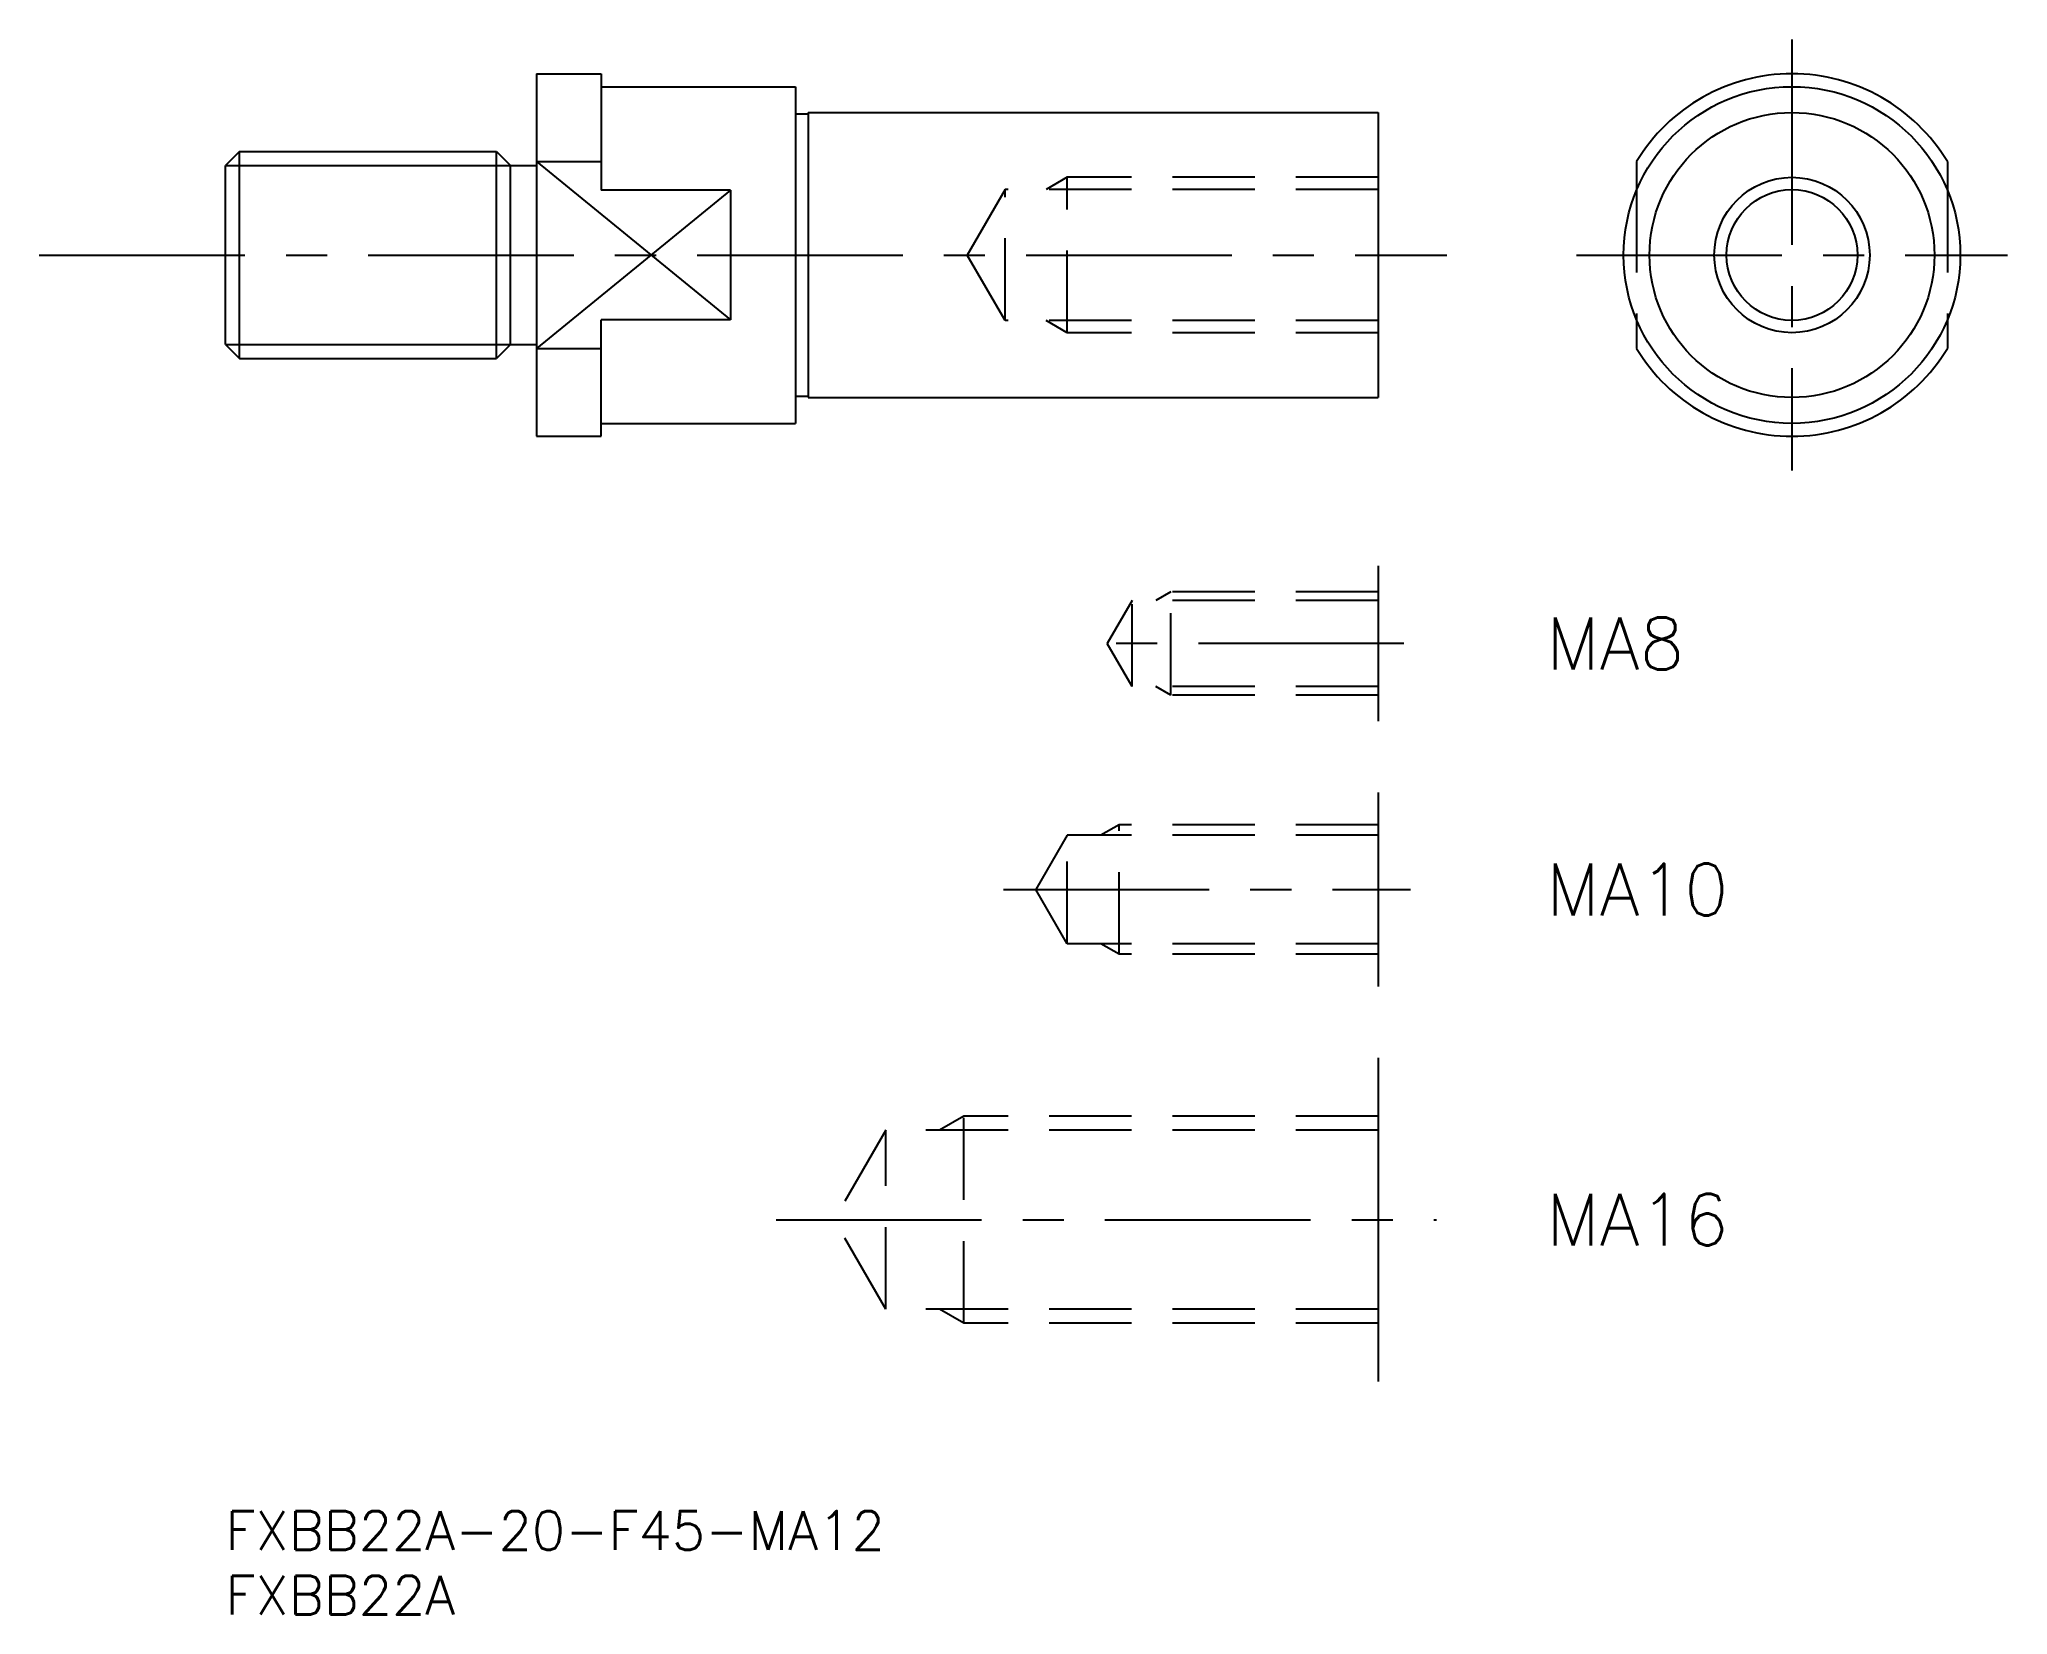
# Model space of a CAD drawing. Extents: x -14 to 138, y -8 to 114.
import ezdxf

# ---------------------------------------------------------------- set-up
doc = ezdxf.new("R2010")
doc.units = 0
doc.header["$LTSCALE"] = 0.5
doc.linetypes.add('CENTER', pattern=[50.8, 31.75, -6.35, 6.35, -6.35])
doc.linetypes.add('DASHED', pattern=[19.05, 12.7, -6.35])
for name, color, linetype in [('MSM_CENTER', 1, 'CENTER'), ('MSM_CONTINUOUS', 7, 'CONTINUOUS'), ('MSM_DASHED', 4, 'DASHED'), ('MSM_NARROW', 5, 'CONTINUOUS'), ('MSM_PART_NUMBER', 7, 'CONTINUOUS')]:
    doc.layers.add(name, color=color, linetype=linetype)
doc.styles.get("Standard").update_dxf_attribs({"font": 'txt.shx', "height": 3, "bigfont": 'bigfont.shx'})

# ---------------------------------------------------------------- blocks, each defined once
blk = doc.blocks.new('*U5')
at = {"layer": 'MSM_PART_NUMBER'}
blk.add_text('FXBB22A-20-F45-MA12', height=3, dxfattribs=at).set_placement((0, -3))
blk = doc.blocks.new('*U6')
at = {"layer": 'MSM_PART_NUMBER'}
blk.add_text('FXBB22A', height=3, dxfattribs=at).set_placement((0, -8))
blk = doc.blocks.new('*U7')
at = {"layer": 'MSM_PART_NUMBER'}
blk.add_text('MA16', height=4, dxfattribs=at).set_placement((102, 20.5))
blk = doc.blocks.new('*U8')
at = {"layer": 'MSM_PART_NUMBER'}
blk.add_text('MA10', height=4, dxfattribs=at).set_placement((102, 46))
blk = doc.blocks.new('*U9')
at = {"layer": 'MSM_PART_NUMBER'}
blk.add_text('MA8', height=4, dxfattribs=at).set_placement((102, 65))

msp = doc.modelspace()

# ---------------------------------------------------------------- linework, layer by layer
at = {"layer": 'MSM_CENTER'}
for p, q in [((120.96, 113.65), (120.96, 80.35)), ((-14.38, 97), (94.31, 97)), ((104.31, 97), (137.61, 97)), ((91, 67), (66.08, 67)), ((60.08, 48), (91.5, 48)), ((42.51, 22.5), (93.5, 22.5))]:
    msp.add_line(p, q, dxfattribs=at)
at = {"layer": 'MSM_CONTINUOUS'}
for p, q in [((24, 111), (24, 83)), ((24, 111), (29, 111)), ((29, 111), (29, 102)), ((29, 110), (44, 110)), ((44, 110), (44, 84)), ((45, 108), (89, 108)), ((45, 108), (45, 86)), ((89, 108), (89, 86)), ((44, 107.9), (45, 107.9)), ((1.08, 105), (0, 103.92)), ((1.08, 105), (20.92, 105)), ((1.08, 89), (1.08, 105)), ((20.92, 89), (20.92, 105)), ((20.92, 105), (22, 103.92)), ((0, 90.08), (0, 103.92)), ((22, 90.08), (22, 103.92)), ((22, 103.92), (24, 103.92)), ((24, 104.21), (29, 104.21)), ((108.96, 104.21), (108.96, 102)), ((132.96, 104.21), (132.96, 102)), ((39, 102), (29, 102)), ((39, 102), (39, 92)), ((39, 92), (29, 92)), ((29, 83), (29, 92)), ((108.96, 92), (108.96, 89.79)), ((132.96, 92), (132.96, 89.79)), ((0, 90.08), (1.08, 89)), ((22, 90.08), (20.92, 89)), ((22, 90.08), (24, 90.08)), ((24, 89.79), (29, 89.79)), ((1.08, 89), (20.92, 89)), ((44, 86.1), (45, 86.1)), ((45, 86), (89, 86)), ((29, 84), (44, 84)), ((24, 83), (29, 83)), ((89, 73), (89, 61)), ((89, 55.5), (89, 40.5)), ((89, 35), (89, 10))]:
    msp.add_line(p, q, dxfattribs=at)
for radius in [13, 11, 5.05]:
    msp.add_circle((120.96, 97), radius, dxfattribs=at)
for start, end in [(31.0027, 148.9973), (211.0027, 328.9973)]:
    msp.add_arc((120.96, 97), 14, start, end, dxfattribs=at)
at = {"layer": 'MSM_DASHED'}
for p, q in [((60.2, 102.05), (57.28, 97)), ((60.2, 91.95), (60.2, 102.05)), ((89, 102.05), (60.2, 102.05)), ((65, 103), (63.36, 102.05)), ((65, 91), (65, 103)), ((89, 103), (65, 103)), ((108.96, 102), (108.96, 92)), ((132.96, 102), (132.96, 92)), ((60.2, 91.95), (57.28, 97)), ((89, 91.95), (60.2, 91.95)), ((65, 91), (63.36, 91.95)), ((89, 91), (65, 91)), ((70, 70.32), (68.08, 67)), ((70, 63.68), (70, 70.32)), ((89, 70.32), (70, 70.32)), ((73, 71), (71.83, 70.32)), ((73, 63), (73, 71)), ((89, 71), (73, 71)), ((70, 63.68), (68.08, 67)), ((89, 63.68), (70, 63.68)), ((73, 63), (71.83, 63.68)), ((89, 63), (73, 63)), ((65, 52.19), (62.58, 48)), ((65, 43.81), (65, 52.19)), ((89, 52.19), (65, 52.19)), ((69, 53), (67.59, 52.19)), ((69, 43), (69, 53)), ((89, 53), (69, 53)), ((65, 43.81), (62.58, 48)), ((89, 43.81), (65, 43.81)), ((69, 43), (67.59, 43.81)), ((89, 43), (69, 43)), ((57, 30.5), (55.13, 29.42)), ((57, 14.5), (57, 30.5)), ((89, 30.5), (57, 30.5)), ((51, 29.42), (47.01, 22.5)), ((51, 15.58), (51, 29.42)), ((89, 29.42), (51, 29.42)), ((51, 15.58), (47.01, 22.5)), ((89, 15.58), (51, 15.58)), ((57, 14.5), (55.13, 15.58)), ((89, 14.5), (57, 14.5))]:
    msp.add_line(p, q, dxfattribs=at)
at = {"layer": 'MSM_NARROW'}
for p, q in [((0, 103.92), (22, 103.92)), ((24, 104.21), (39, 92)), ((39, 102), (24, 89.79)), ((0, 90.08), (22, 90.08))]:
    msp.add_line(p, q, dxfattribs=at)
msp.add_circle((120.96, 97), 6, dxfattribs=at)

# ---------------------------------------------------------------- block references
at = {"layer": 'MSM_CONTINUOUS'}
for name in ['*U9', '*U8', '*U7', '*U5', '*U6']:
    msp.add_blockref(name, (0, 0), dxfattribs=at)

doc.saveas('drawing.dxf')
